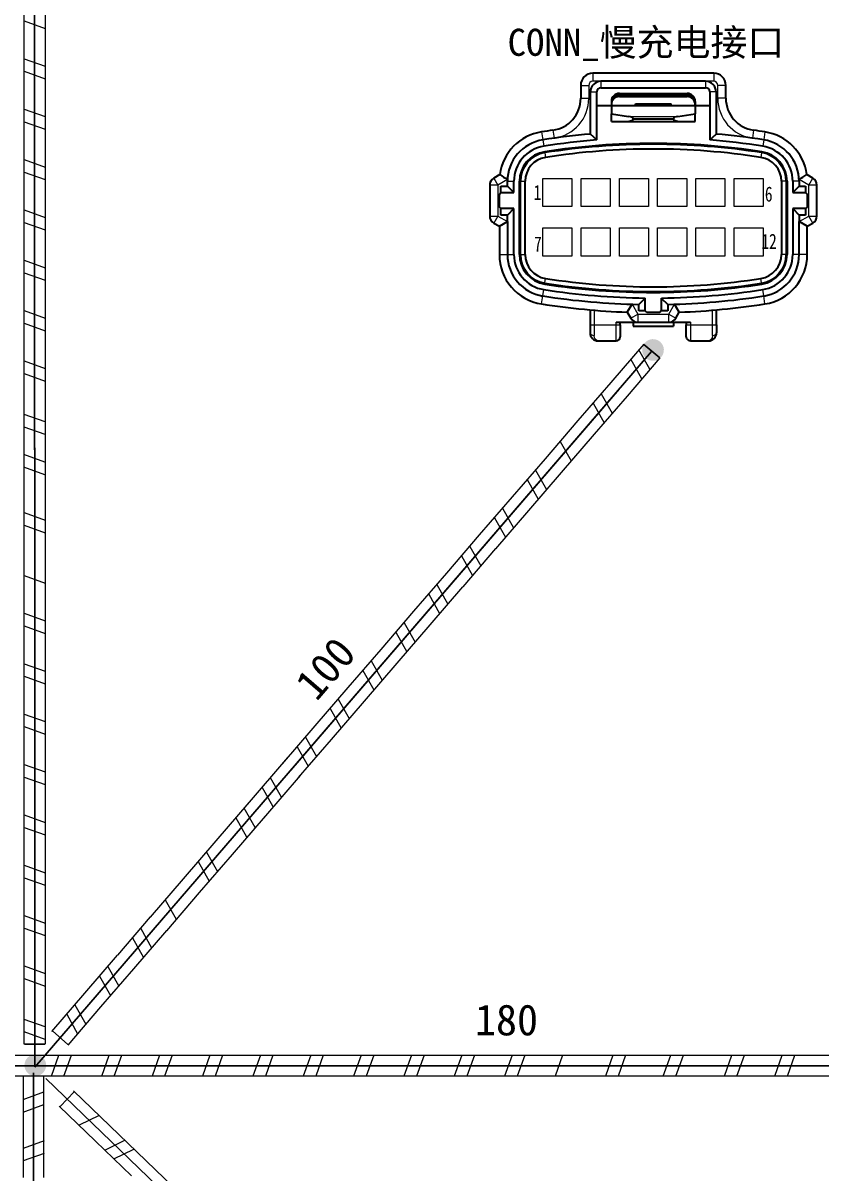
# Model space of a CAD drawing. Header units: millimetres. Extents: x 17 to 3784, y 12 to 1382.
# Drawn here: x 1854.1 to 1891.4, y 104.4 to 158.1 of the extents above; entities that cross this region are included whole.
import ezdxf

# ---------------------------------------------------------------- set-up
doc = ezdxf.new("R2010")
doc.units = ezdxf.units.MM
doc.layers.add('全新开发部分', color=7, linetype='Continuous', lineweight=18)
doc.styles.add('FangSong_GB2312_Style', font='simfang.ttf')
doc.styles.add('样式 2', font='', dxfattribs={"width": 0.75})
doc.styles.get('样式 2').set_extended_font_data('宋体')

msp = doc.modelspace()

# ---------------------------------------------------------------- hatches: boundary and pattern name
h = msp.add_hatch(color=0)
edge = h.paths.add_edge_path(flags=0)
edge.add_arc((1883.562, 142.853), 0.507, 139.2505, 499.2505)
h = msp.add_hatch(color=0)
edge = h.paths.add_edge_path(flags=0)
edge.add_arc((1854.688, 109.419), 0.507, 180, 540)

# ---------------------------------------------------------------- linework, layer by layer
at = {"color": 0, "lineweight": 35, "ltscale": 0.375}
msp.add_line((1886.399, 155.787), (1880.748, 155.787), dxfattribs=at)
at = {"color": 0, "lineweight": 13, "ltscale": 0.025}
for p, q in [((1880.748, 155.787), (1880.748, 155.41)), ((1881.125, 155.41), (1880.748, 155.41)), ((1886.399, 155.41), (1886.022, 155.41)), ((1886.399, 155.787), (1886.399, 155.41)), ((1880.183, 155.222), (1880.56, 155.222)), ((1886.964, 155.222), (1886.587, 155.222)), ((1880.183, 154.617), (1880.56, 154.617)), ((1886.964, 154.617), (1886.587, 154.617)), ((1878.354, 153.047), (1878.412, 152.674)), ((1878.885, 153.125), (1878.937, 152.752)), ((1888.262, 153.125), (1888.21, 152.752)), ((1888.793, 153.047), (1888.735, 152.674)), ((1876.303, 150.559), (1875.927, 150.559)), ((1891.221, 150.559), (1890.844, 150.559)), ((1875.927, 149.111), (1876.303, 149.111)), ((1876.303, 149.111), (1876.115, 148.784)), ((1891.032, 148.784), (1890.844, 149.111)), ((1890.844, 149.111), (1891.221, 149.111)), ((1876.379, 147.311), (1876.755, 147.311)), ((1890.769, 147.311), (1890.392, 147.311)), ((1878.354, 145.003), (1878.412, 145.376)), ((1888.793, 145.003), (1888.735, 145.376)), ((1882.523, 144.335), (1882.849, 144.523)), ((1882.849, 144.523), (1882.849, 144.147)), ((1884.298, 144.147), (1884.298, 144.523)), ((1884.298, 144.523), (1884.624, 144.335))]:
    msp.add_line(p, q, dxfattribs=at)
at = {"color": 0, "lineweight": 13, "ltscale": 0.02}
for p, q in [((1881.125, 155.41), (1881.125, 155.109)), ((1886.022, 155.41), (1886.022, 155.109)), ((1880.635, 154.92), (1880.937, 154.92)), ((1886.512, 154.92), (1886.211, 154.92)), ((1878.412, 152.674), (1878.459, 152.377)), ((1888.735, 152.674), (1888.688, 152.377)), ((1876.755, 150.739), (1877.057, 150.739)), ((1890.392, 150.739), (1890.09, 150.739)), ((1876.755, 147.311), (1877.057, 147.311)), ((1890.392, 147.311), (1890.09, 147.311)), ((1878.412, 145.376), (1878.459, 145.673)), ((1888.735, 145.376), (1888.688, 145.673))]:
    msp.add_line(p, q, dxfattribs=at)
at = {"color": 0, "lineweight": 35, "ltscale": 0.325}
for p, q in [((1886.022, 155.41), (1881.125, 155.41)), ((1881.125, 155.109), (1886.022, 155.109))]:
    msp.add_line(p, q, dxfattribs=at)
at = {"color": 0, "lineweight": 35, "ltscale": 0.040105}
for p, q in [((1880.183, 155.222), (1880.183, 154.617)), ((1886.964, 154.617), (1886.964, 155.222))]:
    msp.add_line(p, q, dxfattribs=at)
at = {"color": 0, "lineweight": 13, "ltscale": 0.040105}
for p, q in [((1880.56, 155.222), (1880.56, 154.617)), ((1886.587, 154.617), (1886.587, 155.222))]:
    msp.add_line(p, q, dxfattribs=at)
at = {"color": 0, "lineweight": 35, "ltscale": 0.131071}
for p, q in [((1880.635, 152.945), (1880.635, 154.92)), ((1886.512, 154.92), (1886.512, 152.945))]:
    msp.add_line(p, q, dxfattribs=at)
at = {"color": 0, "lineweight": 35, "ltscale": 0.149463}
for p, q in [((1880.937, 152.668), (1880.937, 154.92)), ((1886.211, 154.92), (1886.211, 152.668))]:
    msp.add_line(p, q, dxfattribs=at)
at = {"color": 0, "lineweight": 35, "ltscale": 0.210001}
for p, q in [((1881.991, 154.845), (1885.156, 154.845)), ((1881.991, 154.77), (1885.156, 154.77)), ((1881.991, 154.694), (1885.156, 154.694))]:
    msp.add_line(p, q, dxfattribs=at)
at = {"color": 0, "lineweight": 35, "ltscale": 0.045}
for p, q in [((1880.937, 154.28), (1881.615, 154.28)), ((1885.532, 154.28), (1886.211, 154.28))]:
    msp.add_line(p, q, dxfattribs=at)
at = {"color": 0, "lineweight": 35, "ltscale": 0.005}
for p, q in [((1881.615, 154.468), (1881.615, 154.393)), ((1881.615, 154.393), (1881.615, 154.318)), ((1882.745, 154.28), (1882.745, 154.355)), ((1884.402, 154.28), (1884.402, 154.355)), ((1885.532, 154.468), (1885.532, 154.393)), ((1885.532, 154.393), (1885.532, 154.318))]:
    msp.add_line(p, q, dxfattribs=at)
at = {"color": 0, "lineweight": 35, "ltscale": 0.002499}
for p, q in [((1881.615, 154.318), (1881.615, 154.28)), ((1885.532, 154.318), (1885.532, 154.28))]:
    msp.add_line(p, q, dxfattribs=at)
at = {"color": 0, "lineweight": 35, "ltscale": 0.025642}
for p, q in [((1881.615, 154.28), (1881.615, 153.893)), ((1885.532, 154.28), (1885.532, 153.893))]:
    msp.add_line(p, q, dxfattribs=at)
at = {"color": 0, "lineweight": 35, "ltscale": 0.260001}
msp.add_line((1881.615, 154.28), (1885.532, 154.28), dxfattribs=at)
at = {"color": 0, "lineweight": 35, "ltscale": 0.110001}
for p, q in [((1882.745, 154.355), (1884.402, 154.355)), ((1882.745, 153.526), (1884.402, 153.526))]:
    msp.add_line(p, q, dxfattribs=at)
at = {"color": 0, "lineweight": 35, "ltscale": 0.024358}
for p, q in [((1881.615, 153.526), (1881.615, 153.893)), ((1885.532, 153.526), (1885.532, 153.893))]:
    msp.add_line(p, q, dxfattribs=at)
at = {"color": 0, "lineweight": 35, "ltscale": 0.054141}
for p, q in [((1881.615, 153.893), (1882.421, 153.769)), ((1884.726, 153.769), (1885.532, 153.893))]:
    msp.add_line(p, q, dxfattribs=at)
at = {"color": 0, "lineweight": 13, "ltscale": 0.152991}
msp.add_line((1882.421, 153.769), (1884.726, 153.769), dxfattribs=at)
at = {"color": 0, "lineweight": 35, "ltscale": 0.03951}
for p, q in [((1881.615, 153.526), (1882.21, 153.526)), ((1884.937, 153.526), (1885.532, 153.526))]:
    msp.add_line(p, q, dxfattribs=at)
at = {"color": 0, "lineweight": 35, "ltscale": 0.180981}
msp.add_line((1882.21, 153.526), (1884.937, 153.526), dxfattribs=at)
at = {"color": 0, "lineweight": 35, "ltscale": 0.002085}
for p, q in [((1882.632, 153.671), (1882.632, 153.639)), ((1884.515, 153.671), (1884.515, 153.639))]:
    msp.add_line(p, q, dxfattribs=at)
at = {"color": 0, "lineweight": 13, "ltscale": 0.125}
for p, q in [((1882.632, 153.671), (1884.515, 153.671)), ((1882.632, 153.639), (1884.515, 153.639))]:
    msp.add_line(p, q, dxfattribs=at)
at = {"color": 0, "lineweight": 35, "ltscale": 0.027171}
for p, q in [((1880.937, 152.668), (1880.635, 152.945)), ((1886.211, 152.668), (1886.512, 152.945))]:
    msp.add_line(p, q, dxfattribs=at)
at = {"color": 0, "lineweight": 13, "ltscale": 0.00375}
for p, q in [((1878.508, 152.06), (1878.499, 152.116)), ((1888.639, 152.06), (1888.648, 152.116)), ((1878.508, 145.99), (1878.499, 145.934)), ((1888.639, 145.99), (1888.648, 145.934))]:
    msp.add_line(p, q, dxfattribs=at)
at = {"color": 0, "lineweight": 13, "ltscale": 0.01375}
for p, q in [((1878.508, 152.06), (1878.54, 151.856)), ((1888.639, 152.06), (1888.607, 151.856)), ((1877.377, 150.739), (1877.584, 150.739)), ((1889.77, 150.739), (1889.563, 150.739)), ((1877.377, 147.311), (1877.584, 147.311)), ((1889.77, 147.311), (1889.563, 147.311)), ((1878.508, 145.99), (1878.54, 146.194)), ((1888.639, 145.99), (1888.607, 146.194))]:
    msp.add_line(p, q, dxfattribs=at)
at = {"color": 0, "lineweight": 35, "ltscale": 0.021797}
for p, q in [((1876.399, 151.05), (1876.115, 150.885)), ((1891.032, 150.885), (1890.748, 151.05))]:
    msp.add_line(p, q, dxfattribs=at)
at = {"color": 0, "lineweight": 35, "ltscale": 0.096133}
for p, q in [((1875.927, 150.559), (1875.927, 149.111)), ((1891.221, 149.111), (1891.221, 150.559)), ((1882.849, 144.147), (1884.298, 144.147))]:
    msp.add_line(p, q, dxfattribs=at)
at = {"color": 0, "lineweight": 13, "ltscale": 0.024999}
for p, q in [((1876.115, 150.885), (1876.303, 150.559)), ((1890.844, 150.559), (1891.032, 150.885))]:
    msp.add_line(p, q, dxfattribs=at)
at = {"color": 0, "lineweight": 13, "ltscale": 0.034773}
for p, q in [((1876.757, 150.821), (1876.303, 150.559)), ((1890.844, 150.559), (1890.39, 150.821))]:
    msp.add_line(p, q, dxfattribs=at)
at = {"color": 0, "lineweight": 13, "ltscale": 0.096133}
for p, q in [((1876.303, 150.559), (1876.303, 149.111)), ((1890.844, 149.111), (1890.844, 150.559)), ((1882.849, 144.523), (1884.298, 144.523))]:
    msp.add_line(p, q, dxfattribs=at)
at = {"color": 0, "lineweight": 35, "ltscale": 0.02}
for p, q in [((1876.454, 150.212), (1876.454, 150.513)), ((1890.693, 150.513), (1890.693, 150.212)), ((1876.454, 149.157), (1876.454, 149.458)), ((1890.693, 149.458), (1890.693, 149.157)), ((1883.197, 144.676), (1882.896, 144.676)), ((1884.252, 144.676), (1883.95, 144.676))]:
    msp.add_line(p, q, dxfattribs=at)
at = {"color": 0, "lineweight": 35, "ltscale": 0.020001}
for p, q in [((1876.454, 150.513), (1876.755, 150.513)), ((1890.392, 150.513), (1890.693, 150.513)), ((1876.755, 149.157), (1876.454, 149.157)), ((1890.693, 149.157), (1890.392, 149.157))]:
    msp.add_line(p, q, dxfattribs=at)
at = {"color": 0, "lineweight": 35, "ltscale": 0.014999}
for p, q in [((1876.755, 150.513), (1876.755, 150.739)), ((1890.392, 150.739), (1890.392, 150.513))]:
    msp.add_line(p, q, dxfattribs=at)
at = {"color": 0, "lineweight": 35, "ltscale": 0.028284}
for p, q in [((1877.057, 150.212), (1876.755, 150.513)), ((1890.09, 150.212), (1890.392, 150.513)), ((1877.057, 149.458), (1876.755, 149.157)), ((1890.09, 149.458), (1890.392, 149.157))]:
    msp.add_line(p, q, dxfattribs=at)
at = {"color": 0, "lineweight": 35, "ltscale": 0.035}
for p, q in [((1877.057, 150.212), (1877.057, 150.739)), ((1890.09, 150.739), (1890.09, 150.212))]:
    msp.add_line(p, q, dxfattribs=at)
at = {"color": 0, "lineweight": 35, "ltscale": 0.227499}
for p, q in [((1877.32, 147.311), (1877.32, 150.739)), ((1877.584, 147.311), (1877.584, 150.739)), ((1889.563, 150.739), (1889.563, 147.311)), ((1889.827, 150.739), (1889.827, 147.311))]:
    msp.add_line(p, q, dxfattribs=at)
at = {"color": 0, "lineweight": 13, "ltscale": 0.003749}
for p, q in [((1877.377, 150.739), (1877.32, 150.739)), ((1889.77, 150.739), (1889.827, 150.739)), ((1877.377, 147.311), (1877.32, 147.311)), ((1889.77, 147.311), (1889.827, 147.311))]:
    msp.add_line(p, q, dxfattribs=at)
at = {"color": 0, "lineweight": 13, "ltscale": 0.227499}
for p, q in [((1877.377, 147.311), (1877.377, 150.739)), ((1889.77, 150.739), (1889.77, 147.311))]:
    msp.add_line(p, q, dxfattribs=at)
at = {"color": 0, "lineweight": 35, "ltscale": 0.00707}
for p, q in [((1876.379, 150.136), (1876.454, 150.212)), ((1890.693, 150.212), (1890.769, 150.136)), ((1876.454, 149.458), (1876.379, 149.533)), ((1890.769, 149.533), (1890.693, 149.458))]:
    msp.add_line(p, q, dxfattribs=at)
at = {"color": 0, "lineweight": 35, "ltscale": 0.04}
for p, q in [((1876.379, 149.533), (1876.379, 150.136)), ((1890.769, 150.136), (1890.769, 149.533))]:
    msp.add_line(p, q, dxfattribs=at)
at = {"color": 0, "lineweight": 35, "ltscale": 0.040001}
for p, q in [((1876.454, 150.212), (1877.057, 150.212)), ((1890.09, 150.212), (1890.693, 150.212)), ((1877.057, 149.458), (1876.454, 149.458)), ((1890.693, 149.458), (1890.09, 149.458))]:
    msp.add_line(p, q, dxfattribs=at)
at = {"color": 0, "lineweight": 35, "ltscale": 0.1425}
for p, q in [((1877.057, 147.311), (1877.057, 149.458)), ((1890.09, 149.458), (1890.09, 147.311))]:
    msp.add_line(p, q, dxfattribs=at)
at = {"color": 0, "lineweight": 13, "ltscale": 0.034642}
for p, q in [((1876.303, 149.111), (1876.755, 148.85)), ((1890.392, 148.85), (1890.844, 149.111))]:
    msp.add_line(p, q, dxfattribs=at)
at = {"color": 0, "lineweight": 35, "ltscale": 0.020387}
for p, q in [((1876.755, 148.85), (1876.755, 149.157)), ((1890.392, 149.157), (1890.392, 148.85))]:
    msp.add_line(p, q, dxfattribs=at)
at = {"color": 0, "lineweight": 35, "ltscale": 0.020208}
for p, q in [((1876.115, 148.784), (1876.379, 148.632)), ((1890.769, 148.632), (1891.032, 148.784))]:
    msp.add_line(p, q, dxfattribs=at)
at = {"color": 0, "lineweight": 35, "ltscale": 0.028867}
for p, q in [((1876.379, 148.632), (1876.755, 148.85)), ((1890.769, 148.632), (1890.392, 148.85))]:
    msp.add_line(p, q, dxfattribs=at)
at = {"color": 0, "lineweight": 35, "ltscale": 0.087679}
for p, q in [((1876.379, 148.632), (1876.379, 147.311)), ((1890.769, 147.311), (1890.769, 148.632))]:
    msp.add_line(p, q, dxfattribs=at)
at = {"color": 0, "lineweight": 35, "ltscale": 0.102113}
for p, q in [((1876.755, 148.85), (1876.755, 147.311)), ((1890.392, 147.311), (1890.392, 148.85))]:
    msp.add_line(p, q, dxfattribs=at)
at = {"color": 0, "lineweight": 35, "ltscale": 0.028063}
for p, q in [((1883.197, 145.279), (1882.896, 144.982)), ((1883.95, 145.279), (1884.252, 144.982))]:
    msp.add_line(p, q, dxfattribs=at)
at = {"color": 0, "lineweight": 35, "ltscale": 0.039999}
for p, q in [((1883.197, 144.676), (1883.197, 145.279)), ((1883.95, 145.279), (1883.95, 144.676)), ((1883.875, 144.601), (1883.272, 144.601))]:
    msp.add_line(p, q, dxfattribs=at)
at = {"color": 0, "lineweight": 35, "ltscale": 0.046084}
for p, q in [((1880.617, 144.728), (1880.617, 144.034)), ((1886.531, 144.034), (1886.531, 144.728))]:
    msp.add_line(p, q, dxfattribs=at)
at = {"color": 0, "lineweight": 13, "ltscale": 0.045023}
for p, q in [((1880.805, 144.712), (1880.805, 144.034)), ((1886.342, 144.034), (1886.342, 144.712))]:
    msp.add_line(p, q, dxfattribs=at)
at = {"color": 0, "lineweight": 35, "ltscale": 0.028601}
for p, q in [((1882.358, 144.621), (1882.58, 144.99)), ((1884.789, 144.621), (1884.567, 144.99))]:
    msp.add_line(p, q, dxfattribs=at)
at = {"color": 0, "lineweight": 35, "ltscale": 0.021879}
for p, q in [((1882.358, 144.621), (1882.523, 144.335)), ((1884.624, 144.335), (1884.789, 144.621))]:
    msp.add_line(p, q, dxfattribs=at)
at = {"color": 0, "lineweight": 13, "ltscale": 0.035771}
for p, q in [((1882.58, 144.99), (1882.849, 144.523)), ((1884.298, 144.523), (1884.567, 144.99))]:
    msp.add_line(p, q, dxfattribs=at)
at = {"color": 0, "lineweight": 35, "ltscale": 0.020313}
for p, q in [((1882.896, 144.676), (1882.896, 144.982)), ((1884.252, 144.982), (1884.252, 144.676))]:
    msp.add_line(p, q, dxfattribs=at)
at = {"color": 0, "lineweight": 35, "ltscale": 0.007071}
for p, q in [((1883.272, 144.601), (1883.197, 144.676)), ((1883.95, 144.676), (1883.875, 144.601))]:
    msp.add_line(p, q, dxfattribs=at)
at = {"color": 0, "lineweight": 35, "ltscale": 0.066933}
for p, q in [((1881.841, 144.147), (1882.849, 144.147)), ((1884.298, 144.147), (1885.306, 144.147))]:
    msp.add_line(p, q, dxfattribs=at)
at = {"color": 0, "lineweight": 13, "ltscale": 0.0075}
for p, q in [((1881.841, 144.034), (1881.841, 144.147)), ((1885.306, 144.147), (1885.306, 144.034))]:
    msp.add_line(p, q, dxfattribs=at)
at = {"color": 0, "lineweight": 35, "ltscale": 0.0075}
for p, q in [((1882.029, 144.034), (1882.029, 144.147)), ((1885.118, 144.147), (1885.118, 144.034))]:
    msp.add_line(p, q, dxfattribs=at)
at = {"color": 0, "lineweight": 35, "ltscale": 0.0125}
for p, q in [((1882.632, 144.147), (1882.632, 143.958)), ((1884.515, 144.147), (1884.515, 143.958))]:
    msp.add_line(p, q, dxfattribs=at)
at = {"color": 0, "lineweight": 35, "ltscale": 0.025}
for p, q in [((1880.617, 144.034), (1880.617, 143.657)), ((1886.531, 144.034), (1886.531, 143.657))]:
    msp.add_line(p, q, dxfattribs=at)
at = {"color": 0, "lineweight": 13, "ltscale": 0.0125}
for p, q in [((1880.617, 144.034), (1880.805, 144.034)), ((1881.841, 144.034), (1882.029, 144.034)), ((1885.118, 144.034), (1885.306, 144.034)), ((1886.342, 144.034), (1886.531, 144.034))]:
    msp.add_line(p, q, dxfattribs=at)
at = {"color": 0, "lineweight": 13, "ltscale": 0.06875}
for p, q in [((1880.805, 144.034), (1881.841, 144.034)), ((1885.306, 144.034), (1886.342, 144.034))]:
    msp.add_line(p, q, dxfattribs=at)
at = {"color": 0, "lineweight": 13, "ltscale": 0.033334}
for p, q in [((1880.805, 144.034), (1880.805, 143.531)), ((1886.342, 143.531), (1886.342, 144.034))]:
    msp.add_line(p, q, dxfattribs=at)
at = {"color": 0, "lineweight": 13, "ltscale": 0.05}
for p, q in [((1881.841, 143.28), (1881.841, 144.034)), ((1885.306, 144.034), (1885.306, 143.28))]:
    msp.add_line(p, q, dxfattribs=at)
at = {"color": 0, "lineweight": 35, "ltscale": 0.0375}
for p, q in [((1882.029, 144.034), (1882.029, 143.469)), ((1885.118, 143.469), (1885.118, 144.034))]:
    msp.add_line(p, q, dxfattribs=at)
at = {"color": 0, "lineweight": 35, "ltscale": 0.125}
msp.add_line((1882.632, 143.958), (1884.515, 143.958), dxfattribs=at)
at = {"color": 0, "lineweight": 35, "ltscale": 0.05625}
for p, q in [((1880.993, 143.28), (1881.841, 143.28)), ((1885.306, 143.28), (1886.154, 143.28))]:
    msp.add_line(p, q, dxfattribs=at)
at = {"color": 0}
for p, q in [((1883.136, 143.116), (1883.876, 142.479)), ((1855.489, 111.022), (1856.216, 110.396)), ((1854.184, 110.4), (1855.149, 110.4))]:
    msp.add_line(p, q, dxfattribs=at)
at = {"color": 1}
msp.add_line((1855.847, 107.494), (1856.504, 108.176), dxfattribs=at)
at = {"color": 0, "linetype": 'Continuous', "lineweight": 25}
for points in [[(1854.658, 138.192), (1854.658, 166.563)], [(1854.661, 109.33), (1883.495, 142.782)], [(1854.659, 109.351), (1854.659, 138.286)], [(1859.446, 109.396), (1852.344, 109.396)], [(1858.687, 109.396), (1882.983, 109.396)], [(1900.323, 109.396), (1882.983, 109.396)], [(1854.604, 109.066), (1854.604, 93.898)]]:
    msp.add_lwpolyline(points, dxfattribs=at)
at = {"color": 0, "linetype": 'Continuous', "lineweight": 13}
for points in [[(1854.658, 164.237), (1854.658, 140.726)], [(1881.976, 141.02), (1866.63, 123.209)], [(1854.659, 135.96), (1854.659, 112.449)], [(1859.438, 109.396), (1852.344, 109.396)], [(1882.983, 109.396), (1859.473, 109.396)], [(1900.314, 109.396), (1882.983, 109.396)]]:
    msp.add_lwpolyline(points, dxfattribs=at)
at = {"color": 0, "linetype": 'Continuous', "lineweight": 0}
for points in [[(1854.169, 157.174), (1854.168, 159.528)], [(1855.147, 159.528), (1855.149, 157.174)], [(1854.168, 158.233), (1855.149, 157.88)], [(1854.169, 154.819), (1854.168, 157.174)], [(1855.147, 157.174), (1855.149, 154.819)], [(1854.168, 156.467), (1855.149, 156.114)], [(1854.168, 155.879), (1855.149, 155.526)], [(1854.169, 152.465), (1854.168, 154.819)], [(1855.147, 154.819), (1855.149, 152.465)], [(1854.168, 154.113), (1855.149, 153.76)], [(1854.168, 153.524), (1855.149, 153.171)], [(1854.169, 150.111), (1854.168, 152.465)], [(1855.147, 152.465), (1855.149, 150.111)], [(1854.168, 151.759), (1855.149, 151.405)], [(1854.168, 151.17), (1855.149, 150.817)], [(1854.169, 147.756), (1854.168, 150.111)], [(1855.147, 150.111), (1855.149, 147.756)], [(1854.168, 149.404), (1855.149, 149.051)], [(1854.168, 148.816), (1855.149, 148.463)], [(1854.169, 145.402), (1854.168, 147.756)], [(1855.147, 147.756), (1855.149, 145.402)], [(1854.168, 147.05), (1855.149, 146.697)], [(1854.168, 146.461), (1855.149, 146.108)], [(1854.169, 143.048), (1854.168, 145.402)], [(1855.147, 145.402), (1855.149, 143.048)], [(1854.168, 144.696), (1855.149, 144.342)], [(1854.168, 144.107), (1855.149, 143.754)], [(1854.169, 140.693), (1854.168, 143.048)], [(1855.147, 143.048), (1855.149, 140.693)], [(1881.605, 141.34), (1883.142, 143.123)], [(1883.885, 142.483), (1882.348, 140.699)], [(1883.415, 141.956), (1882.902, 142.864)], [(1854.168, 142.341), (1855.149, 141.988)], [(1883.031, 141.51), (1882.518, 142.418)], [(1854.168, 141.753), (1855.149, 141.399)], [(1854.167, 138.192), (1854.167, 141.09)], [(1855.148, 140.832), (1855.148, 138.192)], [(1880.069, 139.555), (1881.605, 141.34)], [(1880.76, 140.359), (1881.272, 139.451)], [(1882.347, 140.7), (1880.811, 138.916)], [(1881.144, 140.805), (1881.657, 139.898)], [(1855.148, 139.487), (1854.167, 139.84)], [(1855.148, 138.899), (1854.167, 139.252)], [(1878.532, 137.772), (1880.068, 139.556)], [(1880.81, 138.917), (1879.274, 137.132)], [(1854.168, 135.96), (1854.168, 138.314)], [(1855.149, 138.314), (1855.149, 135.96)], [(1879.223, 138.575), (1879.735, 137.667)], [(1855.137, 137.608), (1854.156, 137.961)], [(1876.995, 135.988), (1878.531, 137.772)], [(1855.137, 137.02), (1854.156, 137.373)], [(1879.273, 137.133), (1877.738, 135.349)], [(1878.07, 137.237), (1878.583, 136.33)], [(1877.686, 136.792), (1878.199, 135.884)], [(1854.17, 133.605), (1854.168, 135.96)], [(1855.148, 135.96), (1855.149, 133.605)], [(1875.458, 134.205), (1876.994, 135.989)], [(1854.168, 135.253), (1855.149, 134.901)], [(1876.149, 135.008), (1876.662, 134.1)], [(1877.737, 135.349), (1876.201, 133.565)], [(1876.533, 135.454), (1877.046, 134.546)], [(1854.168, 134.665), (1855.149, 134.312)], [(1873.922, 132.421), (1875.458, 134.205)], [(1854.17, 131.251), (1854.168, 133.605)], [(1855.148, 133.605), (1855.149, 131.251)], [(1876.2, 133.566), (1874.664, 131.781)], [(1874.996, 133.67), (1875.509, 132.762)], [(1874.612, 133.224), (1875.125, 132.316)], [(1854.168, 132.31), (1855.149, 131.957)], [(1872.385, 130.637), (1873.921, 132.422)], [(1874.663, 131.782), (1873.127, 129.998)], [(1873.46, 131.887), (1873.972, 130.979)], [(1854.17, 128.897), (1854.168, 131.251)], [(1855.148, 131.251), (1855.149, 128.897)], [(1873.075, 131.441), (1873.588, 130.533)], [(1870.848, 128.854), (1872.384, 130.638)], [(1854.168, 130.545), (1855.149, 130.191)], [(1871.923, 130.103), (1872.436, 129.195)], [(1854.168, 129.956), (1855.149, 129.603)], [(1871.539, 129.657), (1872.051, 128.749)], [(1873.126, 129.999), (1871.59, 128.214)], [(1854.17, 126.542), (1854.168, 128.897)], [(1855.148, 128.897), (1855.149, 126.542)], [(1869.311, 127.07), (1870.847, 128.855)], [(1854.168, 128.19), (1855.149, 127.837)], [(1871.589, 128.215), (1870.053, 126.431)], [(1870.386, 128.319), (1870.899, 127.412)], [(1854.168, 127.602), (1855.149, 127.249)], [(1870.002, 127.874), (1870.515, 126.966)], [(1867.774, 125.287), (1869.31, 127.071)], [(1854.17, 124.188), (1854.168, 126.542)], [(1855.148, 126.542), (1855.149, 124.188)], [(1870.053, 126.431), (1868.517, 124.647)], [(1868.849, 126.536), (1869.362, 125.628)], [(1854.168, 125.836), (1855.149, 125.483)], [(1868.465, 126.09), (1868.978, 125.182)], [(1854.168, 125.247), (1855.149, 124.894)], [(1866.238, 123.503), (1867.773, 125.287)], [(1867.312, 124.752), (1867.825, 123.844)], [(1854.17, 121.834), (1854.168, 124.188)], [(1855.148, 124.188), (1855.149, 121.834)], [(1866.928, 124.306), (1867.441, 123.399)], [(1868.516, 124.648), (1866.98, 122.863)], [(1864.604, 121.61), (1866.496, 123.805)], [(1854.168, 123.482), (1855.149, 123.128)], [(1854.168, 122.893), (1855.149, 122.54)], [(1867.071, 122.969), (1865.347, 120.969)], [(1866.192, 121.95), (1865.68, 122.858)], [(1865.808, 121.504), (1865.296, 122.412)], [(1854.17, 119.479), (1854.168, 121.834)], [(1855.148, 121.834), (1855.149, 119.479)], [(1863.147, 119.917), (1864.684, 121.701)], [(1854.168, 121.127), (1855.149, 120.774)], [(1865.427, 121.061), (1863.891, 119.277)], [(1864.573, 120.088), (1864.061, 120.996)], [(1864.958, 120.534), (1864.445, 121.442)], [(1854.168, 120.539), (1855.149, 120.185)], [(1861.612, 118.133), (1863.147, 119.917)], [(1854.17, 117.125), (1854.168, 119.479)], [(1855.148, 119.479), (1855.149, 117.125)], [(1862.686, 119.382), (1863.2, 118.475)], [(1862.302, 118.936), (1862.815, 118.028)], [(1863.89, 119.278), (1862.354, 117.493)], [(1854.168, 118.773), (1855.149, 118.42)], [(1854.168, 118.184), (1855.149, 117.831)], [(1860.075, 116.349), (1861.611, 118.134)], [(1862.353, 117.494), (1860.817, 115.71)], [(1854.17, 114.77), (1854.168, 117.125)], [(1855.148, 117.125), (1855.149, 114.77)], [(1860.765, 117.153), (1861.278, 116.245)], [(1854.168, 116.418), (1855.149, 116.065)], [(1858.538, 114.566), (1860.074, 116.35)], [(1854.168, 115.83), (1855.149, 115.477)], [(1860.816, 115.711), (1859.28, 113.926)], [(1859.613, 115.815), (1860.125, 114.907)], [(1859.229, 115.369), (1859.741, 114.461)], [(1854.17, 110.408), (1854.168, 114.77)], [(1855.148, 114.77), (1855.149, 110.424)], [(1857.001, 112.782), (1858.537, 114.567)], [(1854.168, 114.064), (1855.149, 113.711)], [(1858.076, 114.031), (1858.589, 113.124)], [(1854.168, 113.476), (1855.149, 113.122)], [(1857.692, 113.586), (1858.204, 112.678)], [(1859.279, 113.927), (1857.743, 112.143)], [(1855.464, 110.999), (1857, 112.783)], [(1857.742, 112.143), (1856.207, 110.359)], [(1856.539, 112.248), (1857.052, 111.34)], [(1855.149, 111.21), (1854.168, 111.563)], [(1856.155, 111.802), (1856.668, 110.894)], [(1855.149, 110.622), (1854.168, 110.975)], [(1852.377, 109.886), (1854.732, 109.886)], [(1854.732, 109.886), (1857.086, 109.886)], [(1855.438, 108.905), (1855.791, 109.886)], [(1856.026, 108.905), (1856.38, 109.886)], [(1857.086, 109.886), (1859.44, 109.886)], [(1857.792, 108.905), (1858.145, 109.886)], [(1858.381, 108.905), (1858.734, 109.886)], [(1859.44, 109.885), (1861.794, 109.886)], [(1860.499, 109.886), (1860.146, 108.905)], [(1861.088, 109.886), (1860.734, 108.905)], [(1861.794, 109.885), (1864.148, 109.886)], [(1862.853, 109.886), (1862.5, 108.905)], [(1863.442, 109.886), (1863.089, 108.905)], [(1864.148, 109.885), (1866.503, 109.886)], [(1865.208, 109.886), (1864.855, 108.905)], [(1865.796, 109.886), (1865.443, 108.905)], [(1866.503, 109.885), (1868.857, 109.886)], [(1867.562, 109.886), (1867.209, 108.905)], [(1868.151, 109.886), (1867.797, 108.905)], [(1868.857, 109.885), (1871.211, 109.886)], [(1869.916, 109.886), (1869.563, 108.905)], [(1870.505, 109.886), (1870.152, 108.905)], [(1871.211, 109.885), (1873.566, 109.886)], [(1872.271, 109.886), (1871.918, 108.905)], [(1872.859, 109.886), (1872.506, 108.905)], [(1873.566, 109.885), (1875.92, 109.886)], [(1874.625, 109.886), (1874.272, 108.905)], [(1875.214, 109.886), (1874.861, 108.905)], [(1875.92, 109.885), (1878.274, 109.886)], [(1876.979, 109.886), (1876.626, 108.905)], [(1877.568, 109.886), (1877.215, 108.905)], [(1878.274, 109.885), (1880.629, 109.886)], [(1879.334, 109.886), (1878.981, 108.905)], [(1880.629, 109.885), (1882.983, 109.886)], [(1881.688, 109.886), (1881.335, 108.905)], [(1882.277, 109.886), (1881.925, 108.905)], [(1882.983, 109.886), (1885.337, 109.886)], [(1884.043, 108.917), (1884.396, 109.898)], [(1884.632, 108.917), (1884.985, 109.898)], [(1885.183, 109.886), (1888.545, 109.886)], [(1886.897, 108.905), (1887.25, 109.886)], [(1887.486, 108.905), (1887.839, 109.886)], [(1888.545, 109.886), (1890.9, 109.886)], [(1889.252, 108.905), (1889.605, 109.886)], [(1889.84, 108.905), (1890.193, 109.886)], [(1890.9, 109.886), (1893.254, 109.886)], [(1854.732, 108.905), (1852.377, 108.905)], [(1854.113, 108.878), (1854.113, 106.524)], [(1857.086, 108.905), (1854.732, 108.905)], [(1855.094, 106.524), (1855.094, 108.878)], [(1859.44, 108.905), (1857.086, 108.905)], [(1861.794, 108.906), (1859.44, 108.905)], [(1864.148, 108.906), (1861.794, 108.905)], [(1866.503, 108.906), (1864.148, 108.905)], [(1868.857, 108.906), (1866.503, 108.905)], [(1871.211, 108.906), (1868.857, 108.905)], [(1873.566, 108.906), (1871.211, 108.905)], [(1875.92, 108.906), (1873.566, 108.905)], [(1878.274, 108.906), (1875.92, 108.905)], [(1880.629, 108.906), (1878.274, 108.905)], [(1882.983, 108.906), (1880.629, 108.905)], [(1885.337, 108.905), (1882.983, 108.905)], [(1888.545, 108.905), (1885.102, 108.905)], [(1890.9, 108.905), (1888.545, 108.905)], [(1893.254, 108.905), (1890.9, 108.905)], [(1854.113, 107.819), (1855.094, 108.172)], [(1854.113, 107.23), (1855.094, 107.583)], [(1854.113, 106.524), (1854.113, 104.169)], [(1855.094, 104.169), (1855.094, 106.524)], [(1854.132, 105.552), (1855.113, 105.905)], [(1854.132, 104.963), (1855.113, 105.316)]]:
    msp.add_lwpolyline(points, dxfattribs=at)
at = {"color": 0, "lineweight": 13}
for points in [[(1880.993, 143.28), (1880.935, 143.293), (1880.861, 143.353), (1880.826, 143.416), (1880.805, 143.531)], [(1886.342, 143.531), (1886.321, 143.414), (1886.285, 143.351), (1886.237, 143.306), (1886.154, 143.28)]]:
    msp.add_lwpolyline(points, dxfattribs=at)
at = {"color": 1, "linetype": 'Continuous', "lineweight": 25}
msp.add_lwpolyline([(1855.178, 108.808), (1866.921, 97.466)], dxfattribs=at)
at = {"color": 1, "linetype": 'Continuous', "lineweight": 0}
for points in [[(1856.481, 108.219), (1858.176, 106.585)], [(1857.495, 105.879), (1855.8, 107.513)], [(1857.667, 107.075), (1856.732, 106.614)], [(1858.176, 106.585), (1859.87, 104.95)], [(1858.862, 105.896), (1857.926, 105.435)], [(1859.189, 104.244), (1857.495, 105.879)], [(1859.285, 105.487), (1858.35, 105.026)], [(1859.87, 104.95), (1861.564, 103.315)]]:
    msp.add_lwpolyline(points, dxfattribs=at)
at = {"color": 0, "lineweight": 35}
for centre, radius, start, end in [((1880.748, 155.222), 0.565, 90, 180), ((1881.125, 154.92), 0.49, 89.9996, 180.0002), ((1886.022, 154.92), 0.49, 360, 90), ((1886.399, 155.222), 0.565, 0, 90), ((1881.125, 154.92), 0.188, 90, 180), ((1881.991, 154.468), 0.377, 90, 180), ((1885.156, 154.468), 0.377, 0, 90), ((1886.022, 154.92), 0.188, 360, 90), ((1878.677, 154.617), 1.507, 277.9575, 0), ((1881.991, 154.393), 0.377, 90, 180), ((1881.991, 154.318), 0.377, 90, 180), ((1885.156, 154.393), 0.377, 0, 90), ((1885.156, 154.318), 0.377, 0, 90), ((1888.471, 154.617), 1.507, 180, 262.0425), ((1878.714, 150.739), 2.336, 98.8653, 172.3568), ((1878.714, 150.739), 1.959, 98.8653, 180), ((1883.574, 119.584), 33.867, 97.9575, 98.8653), ((1883.574, 119.584), 33.49, 95.0333, 98.8653), ((1883.574, 119.584), 33.189, 94.557, 98.8653), ((1883.574, 119.584), 33.189, 81.1347, 85.443), ((1883.574, 119.584), 33.49, 81.1347, 84.9667), ((1883.574, 119.584), 33.867, 81.1347, 82.0425), ((1888.433, 150.739), 1.959, 360, 81.1347), ((1888.433, 150.739), 2.336, 7.6432, 81.1347), ((1878.714, 150.739), 1.657, 98.8653, 180), ((1883.574, 119.584), 32.925, 81.1347, 98.8653), ((1883.574, 119.584), 32.661, 81.1347, 98.8653), ((1888.433, 150.739), 1.657, 360, 81.1347), ((1878.714, 150.739), 1.394, 98.8653, 180), ((1878.714, 150.739), 1.13, 98.8653, 180), ((1888.433, 150.739), 1.13, 0, 81.1347), ((1888.433, 150.739), 1.394, 0, 81.1347), ((1881.623, 158.83), 9.372, 236.125, 238.7199), ((1885.524, 158.831), 9.373, 301.2803, 303.875), ((1876.303, 150.559), 0.377, 120, 180), ((1890.844, 150.559), 0.377, 0, 60), ((1876.303, 149.111), 0.377, 180, 240), ((1890.844, 149.111), 0.377, 300, 0), ((1878.714, 147.311), 2.336, 180, 261.1347), ((1878.714, 147.311), 1.959, 180, 261.1347), ((1878.714, 147.311), 1.657, 180, 261.1347), ((1878.714, 147.311), 1.394, 180, 261.1347), ((1878.714, 147.311), 1.13, 180, 261.1347), ((1888.433, 147.311), 1.13, 278.8653, 360), ((1888.433, 147.311), 1.394, 278.8653, 0), ((1888.433, 147.311), 1.657, 278.8653, 0), ((1888.433, 147.311), 1.959, 278.8653, 0), ((1888.433, 147.311), 2.336, 278.8653, 0), ((1883.574, 178.466), 33.189, 261.1347, 269.3497), ((1883.574, 178.466), 32.925, 261.1347, 278.8653), ((1883.574, 178.466), 32.661, 261.1347, 278.8653), ((1883.574, 178.466), 33.189, 270.6503, 278.8653), ((1883.574, 178.466), 33.49, 261.1347, 268.8399), ((1883.574, 178.466), 33.49, 271.1601, 278.8653), ((1883.574, 178.466), 33.867, 261.1347, 267.9435), ((1883.574, 178.466), 33.867, 272.0565, 278.8653), ((1882.849, 144.523), 0.377, 210, 270), ((1884.298, 144.523), 0.377, 270, 330), ((1880.993, 143.657), 0.377, 180, 270), ((1886.154, 143.657), 0.377, 270, 0), ((1881.841, 143.469), 0.188, 270, 0), ((1885.306, 143.469), 0.188, 180, 270)]:
    msp.add_arc(centre, radius, start, end, dxfattribs=at)
at = {"color": 0, "lineweight": 13}
for centre, radius, start, end in [((1880.748, 155.222), 0.188, 90, 180), ((1886.399, 155.222), 0.188, 360, 90), ((1878.677, 154.617), 1.883, 277.9575, 0), ((1888.471, 154.617), 1.883, 180, 262.0425), ((1883.574, 119.584), 32.869, 81.1347, 98.8653), ((1878.714, 150.739), 1.337, 98.8653, 180), ((1888.433, 150.739), 1.337, 0, 81.1347), ((1878.714, 147.311), 1.337, 180, 261.1347), ((1888.433, 147.311), 1.337, 278.8653, 0), ((1883.574, 178.466), 32.869, 261.1347, 278.8653)]:
    msp.add_arc(centre, radius, start, end, dxfattribs=at)
at = {"color": 0, "lineweight": 35}
for centre, start_param, end_param in [((1882.21, 153.671), 6.283185, 7.330383), ((1884.937, 153.671), 2.094395, 3.141593), ((1882.21, 153.639), 4.712389, 6.283185), ((1884.937, 153.639), 3.141593, 4.712389)]:
    msp.add_ellipse(centre, major_axis=(0.422, 0), ratio=0.267949, start_param=start_param, end_param=end_param, dxfattribs=at)
at = {"color": 0, "lineweight": 13}
for centre, ratio, start_param, end_param in [((1880.805, 143.657), 0.666666, 3.141592, 4.712389), ((1886.342, 143.657), 0.666667, 4.712389, 6.283186)]:
    msp.add_ellipse(centre, major_axis=(0.188, 0), ratio=ratio, start_param=start_param, end_param=end_param, dxfattribs=at)
at = {"layer": '全新开发部分', "color": 0}
for points in [[(1878.415, 150.872), (1879.773, 150.872), (1879.773, 149.555), (1878.415, 149.555)], [(1880.202, 150.872), (1881.561, 150.872), (1881.561, 149.555), (1880.202, 149.555)], [(1881.99, 150.872), (1883.348, 150.872), (1883.348, 149.555), (1881.99, 149.555)], [(1883.777, 150.872), (1885.135, 150.872), (1885.135, 149.555), (1883.777, 149.555)], [(1885.564, 150.872), (1886.923, 150.872), (1886.923, 149.555), (1885.564, 149.555)], [(1887.352, 150.872), (1888.71, 150.872), (1888.71, 149.555), (1887.352, 149.555)], [(1878.415, 148.555), (1879.773, 148.555), (1879.773, 147.238), (1878.415, 147.238)], [(1880.202, 148.555), (1881.561, 148.555), (1881.561, 147.238), (1880.202, 147.238)], [(1881.99, 148.555), (1883.348, 148.555), (1883.348, 147.238), (1881.99, 147.238)], [(1883.777, 148.555), (1885.135, 148.555), (1885.135, 147.238), (1883.777, 147.238)], [(1885.564, 148.555), (1886.923, 148.555), (1886.923, 147.238), (1885.564, 147.238)], [(1887.352, 148.555), (1888.71, 148.555), (1888.71, 147.238), (1887.352, 147.238)]]:
    msp.add_lwpolyline(points, close=True, dxfattribs=at)

# ---------------------------------------------------------------- texts
at = {"color": 0, "linetype": 'Continuous', "style": 'FangSong_GB2312_Style'}
for s, height, p in [('CONN_慢充电接口', 1.2655, (1876.764, 156.601)), ('180', 1.4467, (1875.236, 110.817))]:
    msp.add_text(s, height=height, dxfattribs=at).set_placement(p)
msp.add_text('100', height=1.4467, rotation=49.2505, dxfattribs=at).set_placement((1867.829, 126.386))
at = {"layer": '全新开发部分', "color": 0, "width": 2.62039, "attachment_point": 3, "style": '样式 2'}
for s, insert, char_height in [('1', (1878.339, 150.567), 0.706), ('6', (1889.15, 150.493), 0.706), ('7', (1878.36, 148.158), 0.706), ('12', (1889.347, 148.284), 0.7063)]:
    msp.add_mtext(s, dxfattribs=dict(at, insert=insert, char_height=char_height))

doc.saveas('drawing.dxf')
